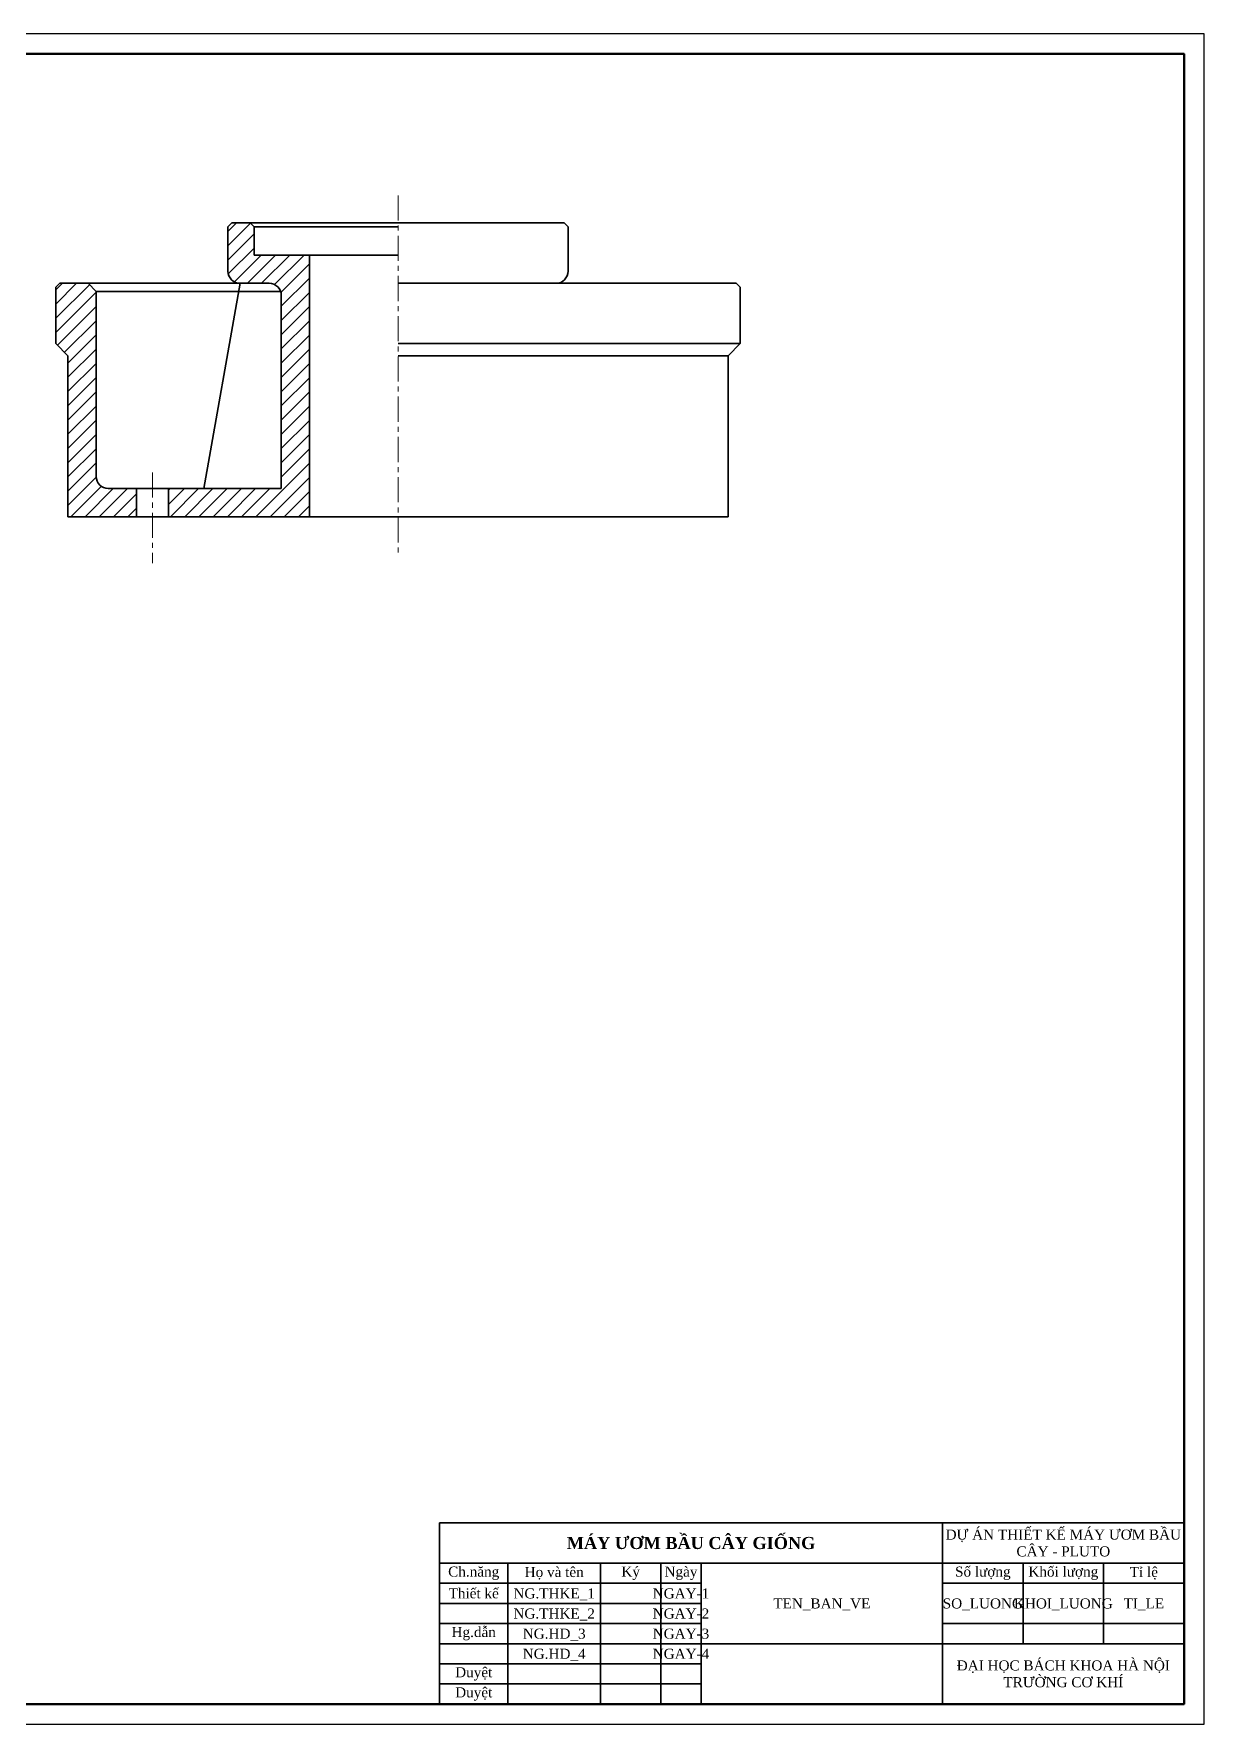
# Model space of a CAD drawing. Header units: millimetres. Extents: x -2719 to 4970, y -1200 to 2761.
# Drawn here: x 4679.6 to 4970.4, y 2215.2 to 2635.2 of the extents above; entities that cross this region are included whole.
import ezdxf
from ezdxf.enums import TextEntityAlignment as Align

# ---------------------------------------------------------------- set-up
doc = ezdxf.new("R2010")
doc.units = ezdxf.units.MM
doc.header["$LTSCALE"] = 5
doc.header["$MEASUREMENT"] = 0
doc.linetypes.add('CENTER', pattern=[2, 1.25, -0.25, 0.25, -0.25])
for name, color, linetype, lineweight in [('duong tam', 3, 'CENTER', 15), ('gach vat lieu', 3, 'Continuous', 15), ('LIENDAM', 3, 'Continuous', 50), ('net dam', 7, 'Continuous', 35)]:
    doc.layers.add(name, color=color, linetype=linetype, lineweight=lineweight)
doc.styles.get("Standard").update_dxf_attribs({"font": 'times.ttf', "height": 2.5})

msp = doc.modelspace()

# ---------------------------------------------------------------- hatches: boundary and pattern name
at = {"layer": 'gach vat lieu'}
h = msp.add_hatch(dxfattribs=at)
h.set_pattern_fill('ANSI31', color=256, scale=20)
h.set_pattern_definition([(45, (3041.129, 1436.7815), (-1.767767, 1.767767), [])])
h.paths.add_polyline_path([(4695.093, 2571.242), (4693.093, 2573.242), (4686.093, 2573.242), (4685.093, 2572.242), (4685.093, 2558.242), (4688.093, 2555.242), (4688.093, 2515.242), (4705.093, 2515.242), (4705.093, 2522.242), (4698.093, 2522.242, -0.4142136), (4695.093, 2525.242), (4695.093, 2540.242)])
h.paths.add_polyline_path([(4741.093, 2522.242), (4713.093, 2522.242), (4713.093, 2515.242), (4748.093, 2515.242), (4748.093, 2580.242), (4738.093, 2580.242), (4734.343, 2580.242), (4734.343, 2587.242), (4733.343, 2588.242), (4727.843, 2588.242), (4727.843, 2576.242, 0.4142136), (4730.843, 2573.242), (4738.093, 2573.242, -0.4142136), (4741.093, 2570.242)])

# ---------------------------------------------------------------- linework, layer by layer
at = {"layer": 'Defpoints'}
msp.add_lwpolyline([(4421.401, 2215.23), (4970.401, 2215.23), (4970.401, 2635.23), (4421.401, 2635.23)], close=True, dxfattribs=at)
at = {"layer": 'duong tam'}
for p, q in [((4770.093, 2595.075), (4770.093, 2505.62)), ((4709.093, 2526.242), (4709.093, 2503.742))]:
    msp.add_line(p, q, dxfattribs=at)
at = {"layer": 'LIENDAM'}
msp.add_lwpolyline([(4426.401, 2220.23), (4965.401, 2220.23), (4965.401, 2630.23), (4426.401, 2630.23)], close=True, dxfattribs=at)
at = {"layer": 'net dam'}
for p, q in [((4728.843, 2588.242), (4727.843, 2587.242)), ((4727.843, 2587.242), (4727.843, 2576.242)), ((4728.843, 2588.242), (4733.343, 2588.242)), ((4733.343, 2588.242), (4734.343, 2587.242)), ((4733.343, 2588.242), (4806.843, 2588.242)), ((4734.343, 2587.242), (4734.343, 2580.242)), ((4734.343, 2587.242), (4770.093, 2587.242)), ((4811.343, 2588.242), (4806.843, 2588.242)), ((4811.343, 2588.242), (4812.343, 2587.242)), ((4812.343, 2587.242), (4812.343, 2576.242)), ((4734.343, 2580.242), (4748.093, 2580.242)), ((4738.093, 2580.242), (4770.093, 2580.242)), ((4748.093, 2580.242), (4748.093, 2515.242)), ((4686.093, 2573.242), (4685.093, 2572.242)), ((4685.093, 2572.242), (4685.093, 2558.242)), ((4686.093, 2573.242), (4693.093, 2573.242)), ((4693.093, 2573.242), (4695.093, 2571.242)), ((4693.093, 2573.242), (4730.843, 2573.242)), ((4695.093, 2571.242), (4695.093, 2540.242)), ((4695.093, 2571.242), (4740.921, 2571.242)), ((4730.843, 2573.242), (4721.85, 2522.242)), ((4730.843, 2573.242), (4738.093, 2573.242)), ((4854.093, 2573.242), (4770.093, 2573.242)), ((4854.093, 2573.242), (4855.093, 2572.242)), ((4855.093, 2572.242), (4855.093, 2558.242)), ((4741.093, 2570.242), (4741.093, 2522.242)), ((4685.093, 2558.242), (4688.093, 2555.242)), ((4855.093, 2558.242), (4770.093, 2558.242)), ((4855.093, 2558.242), (4852.093, 2555.242)), ((4688.093, 2515.242), (4688.093, 2555.242)), ((4852.093, 2555.242), (4770.093, 2555.242)), ((4852.093, 2515.242), (4852.093, 2555.242)), ((4695.093, 2525.242), (4695.093, 2540.242)), ((4741.093, 2522.242), (4698.093, 2522.242)), ((4705.093, 2522.242), (4705.093, 2515.242)), ((4713.093, 2522.242), (4713.093, 2515.242)), ((4770.093, 2515.242), (4688.093, 2515.242)), ((4770.093, 2515.242), (4852.093, 2515.242)), ((4780.401, 2220.23), (4780.401, 2265.23)), ((4780.401, 2265.23), (4965.401, 2265.23)), ((4905.401, 2220.23), (4905.401, 2265.23)), ((4965.401, 2265.23), (4965.401, 2220.23)), ((4780.401, 2255.23), (4965.401, 2255.23)), ((4797.401, 2220.23), (4797.401, 2255.23)), ((4820.401, 2220.23), (4820.401, 2255.23)), ((4835.401, 2220.23), (4835.401, 2255.23)), ((4845.401, 2220.23), (4845.401, 2255.23)), ((4925.401, 2255.23), (4925.401, 2235.23)), ((4945.401, 2255.23), (4945.401, 2235.23)), ((4780.401, 2250.23), (4845.401, 2250.23)), ((4905.401, 2250.23), (4965.401, 2250.23)), ((4780.401, 2245.23), (4845.401, 2245.23)), ((4780.401, 2240.23), (4845.401, 2240.23)), ((4905.401, 2240.23), (4965.401, 2240.23)), ((4780.401, 2235.23), (4965.401, 2235.23)), ((4780.401, 2230.23), (4845.401, 2230.23)), ((4780.401, 2225.23), (4845.401, 2225.23)), ((4965.401, 2220.23), (4780.401, 2220.23))]:
    msp.add_line(p, q, dxfattribs=at)
for centre, start, end in [((4730.843, 2576.242), 180, 270), ((4809.343, 2576.242), 270, 0), ((4738.093, 2570.242), 0, 90), ((4698.093, 2525.242), 180, 270)]:
    msp.add_arc(centre, 3, start, end, dxfattribs=at)

# ---------------------------------------------------------------- texts
at = {"layer": 'net dam', "attachment_point": 5}
for s, width, insert, char_height in [('DỰ ÁN THIẾT KẾ MÁY ƯƠM BẦU CÂY - PLUTO', 60, (4935.401, 2260.23), 2.5), ('{\\fTimes New Roman|b1|i0|c0|p18;MÁY ƯƠM BẦU CÂY GIỐNG}', 125, (4842.901, 2260.23), 3), ('Ch.năng', 17, (4788.901, 2252.73), 2.5), ('Họ và tên', 23, (4808.901, 2252.73), 2.5), ('Ký', 15, (4827.901, 2252.73), 2.5), ('Ngày', 10, (4840.401, 2252.73), 2.5), ('Số lượng', 20, (4915.401, 2252.73), 2.5), ('Khối lượng', 20, (4935.401, 2252.73), 2.5), ('Tỉ lệ', 20, (4955.401, 2252.73), 2.5), ('Thiết kế', 17, (4788.901, 2247.73), 2.5), ('Hg.dẫn', 17, (4788.901, 2237.73), 2.5), ('ĐẠI HỌC BÁCH KHOA HÀ NỘI \\PTRƯỜNG CƠ KHÍ', 60, (4935.401, 2227.73), 2.5), ('Duyệt', 17, (4788.901, 2227.73), 2.5), ('Duyệt', 17, (4788.901, 2222.73), 2.5)]:
    msp.add_mtext_dynamic_manual_height_columns(s, width=width, gutter_width=12.5, heights=[0], dxfattribs=dict(at, insert=insert, char_height=char_height))
at = {"layer": 'net dam'}
for tag, p in [('NG.THKE_1', (4808.901, 2247.73)), ('NGAY-1', (4840.401, 2247.73)), ('NG.THKE_2', (4808.901, 2242.73)), ('NGAY-2', (4840.401, 2242.73)), ('TEN_BAN_VE', (4875.401, 2245.23)), ('SO_LUONG', (4915.401, 2245.23)), ('KHOI_LUONG', (4935.401, 2245.23)), ('TI_LE', (4955.401, 2245.23)), ('NG.HD_3', (4808.901, 2237.73)), ('NGAY-3', (4840.401, 2237.73)), ('NG.HD_4', (4808.901, 2232.73)), ('NGAY-4', (4840.401, 2232.73))]:
    msp.add_attdef(tag, text='', height=2.5, dxfattribs=at).set_placement(p, align=Align.MIDDLE_CENTER)

doc.saveas('drawing.dxf')
